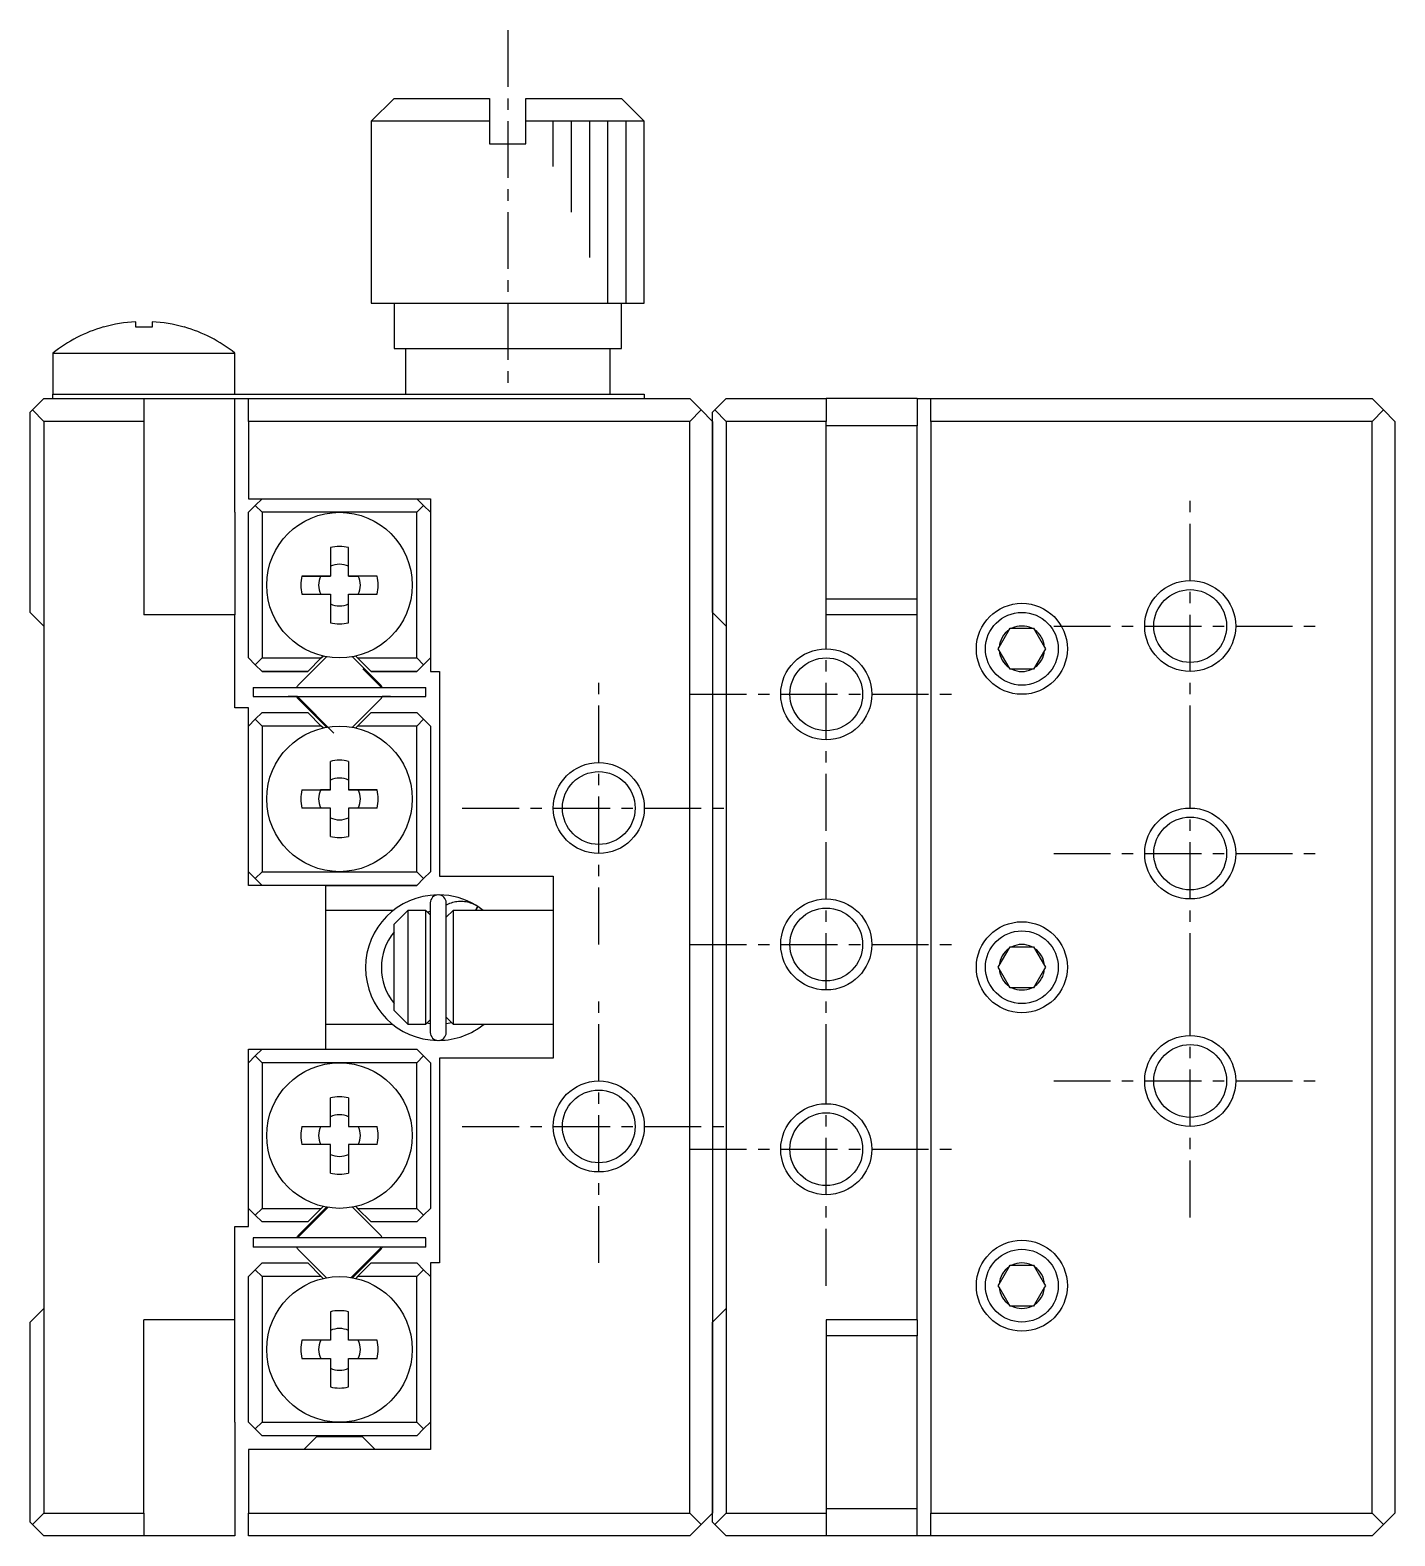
# Model space of a CAD drawing. Extents: x 10 to 206, y 10 to 153.
# Drawn here: x 46.9 to 76.9, y 80.74 to 113.84 of the extents above; entities that cross this region are included whole.
import ezdxf

# ---------------------------------------------------------------- set-up
doc = ezdxf.new("R2010")
doc.units = 0
doc.linetypes.add('CENTER', pattern=[2, 1.25, -0.25, 0.25, -0.25])
doc.layers.get('0').update_dxf_attribs({"linetype": 'CONTINUOUS'})
doc.layers.add('CENTER', color=1, linetype='CENTER')

msp = doc.modelspace()

# ---------------------------------------------------------------- linework, layer by layer
at = {"color": 7, "linetype": 'CONTINUOUS'}
for p, q in [((54.899, 112.339), (54.399, 111.839)), ((54.899, 112.339), (56.999, 112.339)), ((56.999, 112.339), (56.999, 111.839)), ((57.799, 112.339), (59.899, 112.339)), ((57.799, 111.839), (57.799, 112.339)), ((60.399, 111.839), (59.899, 112.339)), ((56.999, 111.839), (54.399, 111.839)), ((54.399, 111.839), (54.399, 107.839)), ((56.999, 111.839), (56.999, 111.339)), ((60.399, 111.839), (57.799, 111.839)), ((57.799, 111.339), (57.799, 111.839)), ((60.399, 107.839), (60.399, 111.839)), ((56.999, 111.339), (57.799, 111.339)), ((54.399, 107.839), (57.399, 107.839)), ((54.899, 107.839), (54.899, 106.839)), ((57.399, 107.839), (60.399, 107.839)), ((59.899, 106.839), (59.899, 107.839)), ((48.512, 107.308), (48.51, 107.313)), ((49.219, 107.308), (49.219, 107.429)), ((49.579, 107.308), (49.219, 107.308)), ((49.579, 107.429), (49.579, 107.308)), ((50.287, 107.313), (50.285, 107.308)), ((47.399, 106.737), (51.399, 106.737)), ((47.399, 106.737), (47.399, 105.839)), ((51.399, 105.839), (51.399, 106.737)), ((54.899, 106.839), (57.399, 106.839)), ((55.149, 106.839), (55.149, 105.839)), ((57.399, 106.839), (59.899, 106.839)), ((59.649, 105.839), (59.649, 106.839)), ((46.949, 105.489), (47.199, 105.739)), ((47.199, 105.739), (49.399, 105.739)), ((47.399, 105.839), (49.399, 105.839)), ((47.399, 105.739), (47.399, 105.839)), ((47.399, 105.839), (49.399, 105.839)), ((49.399, 105.839), (50.199, 105.839)), ((49.399, 105.739), (51.699, 105.739)), ((49.399, 105.739), (49.399, 105.239)), ((50.199, 105.839), (58.399, 105.839)), ((51.399, 103.239), (51.399, 105.739)), ((51.699, 105.739), (61.399, 105.739)), ((51.699, 105.239), (51.699, 105.739)), ((58.399, 105.839), (60.399, 105.839)), ((60.399, 105.839), (60.399, 105.739)), ((61.649, 105.489), (61.399, 105.739)), ((61.949, 105.489), (62.199, 105.739)), ((62.199, 105.739), (64.399, 105.739)), ((64.399, 105.739), (64.399, 105.239)), ((66.399, 105.739), (64.399, 105.739)), ((66.399, 105.739), (66.399, 105.139)), ((66.399, 105.739), (66.699, 105.739)), ((66.699, 105.739), (76.399, 105.739)), ((66.699, 105.239), (66.699, 105.739)), ((76.649, 105.489), (76.399, 105.739)), ((46.949, 105.489), (46.899, 105.439)), ((46.899, 101.039), (46.899, 105.439)), ((47.199, 105.239), (46.949, 105.489)), ((61.399, 105.239), (61.649, 105.489)), ((61.649, 105.489), (61.899, 105.239)), ((61.949, 105.489), (61.899, 105.439)), ((61.899, 101.039), (61.899, 105.439)), ((62.199, 105.239), (61.949, 105.489)), ((76.399, 105.239), (76.649, 105.489)), ((76.899, 105.239), (76.649, 105.489)), ((47.199, 105.239), (47.199, 100.739)), ((49.399, 105.239), (47.199, 105.239)), ((49.399, 105.239), (49.399, 100.989)), ((51.699, 105.239), (51.699, 103.539)), ((61.399, 105.239), (51.699, 105.239)), ((61.399, 81.239), (61.399, 105.239)), ((61.899, 105.239), (61.899, 81.239)), ((62.199, 105.239), (62.199, 100.739)), ((64.399, 105.239), (62.199, 105.239)), ((64.399, 100.989), (64.399, 105.239)), ((66.399, 105.139), (64.399, 105.139)), ((66.399, 101.339), (66.399, 105.139)), ((66.699, 105.239), (66.699, 81.239)), ((76.399, 105.239), (66.699, 105.239)), ((76.399, 81.239), (76.399, 105.239)), ((76.899, 105.239), (76.899, 81.239)), ((51.699, 103.539), (55.699, 103.539)), ((51.699, 103.239), (51.849, 103.389)), ((51.999, 103.539), (51.849, 103.389)), ((51.849, 103.389), (51.999, 103.239)), ((55.549, 103.389), (55.399, 103.539)), ((55.399, 103.239), (55.549, 103.389)), ((55.549, 103.389), (55.699, 103.239)), ((55.699, 103.539), (55.699, 99.739)), ((51.399, 103.239), (51.399, 100.989)), ((51.699, 100.039), (51.699, 103.239)), ((51.999, 103.239), (51.999, 100.039)), ((53.699, 103.239), (51.999, 103.239)), ((55.399, 103.239), (53.699, 103.239)), ((55.399, 100.039), (55.399, 103.239)), ((53.499, 102.465), (53.499, 101.839)), ((53.899, 101.839), (53.899, 102.465)), ((53.499, 101.839), (52.873, 101.839)), ((52.873, 101.839), (53.285, 101.839)), ((53.285, 101.839), (53.499, 101.839)), ((54.525, 101.839), (53.899, 101.839)), ((53.899, 101.839), (54.112, 101.839)), ((54.525, 101.839), (54.112, 101.839)), ((52.873, 101.439), (53.499, 101.439)), ((53.499, 101.439), (53.499, 100.813)), ((53.899, 100.813), (53.899, 101.439)), ((53.899, 101.439), (54.525, 101.439)), ((64.399, 101.339), (66.399, 101.339)), ((66.399, 100.989), (66.399, 101.339)), ((46.899, 101.039), (47.199, 100.739)), ((51.399, 100.989), (49.399, 100.989)), ((51.399, 98.939), (51.399, 100.989)), ((61.899, 101.039), (62.199, 100.739)), ((66.399, 100.989), (64.399, 100.989)), ((66.399, 85.489), (66.399, 100.989)), ((47.199, 100.739), (47.199, 85.739)), ((62.199, 100.739), (62.199, 85.739)), ((68.2, 100.275), (68.418, 100.653)), ((68.418, 100.653), (68.439, 100.689)), ((68.439, 100.689), (68.481, 100.689)), ((68.481, 100.689), (68.917, 100.689)), ((68.917, 100.689), (68.958, 100.689)), ((68.958, 100.689), (68.979, 100.653)), ((68.979, 100.653), (69.197, 100.275)), ((51.849, 99.889), (51.699, 100.039)), ((51.699, 100.039), (51.849, 99.889)), ((51.999, 100.039), (51.849, 99.889)), ((51.999, 100.039), (53.3, 100.039)), ((53.414, 100.065), (52.797, 99.448)), ((53.3, 100.039), (53, 99.739)), ((53, 99.739), (53.3, 100.039)), ((53.3, 100.039), (53.34, 100.08)), ((53.34, 100.08), (53.3, 100.039)), ((54.6, 99.448), (53.984, 100.065)), ((54.057, 100.08), (54.098, 100.039)), ((54.098, 100.039), (54.057, 100.08)), ((54.098, 100.039), (54.398, 99.739)), ((54.098, 100.039), (55.399, 100.039)), ((54.398, 99.739), (54.098, 100.039)), ((55.549, 99.889), (55.399, 100.039)), ((55.699, 100.039), (55.549, 99.889)), ((55.549, 99.889), (55.699, 100.039)), ((68.179, 100.239), (68.2, 100.275)), ((68.2, 100.203), (68.179, 100.239)), ((68.418, 99.825), (68.2, 100.203)), ((69.197, 100.203), (68.979, 99.825)), ((69.197, 100.275), (69.218, 100.239)), ((69.218, 100.239), (69.197, 100.203)), ((51.849, 99.889), (51.999, 99.739)), ((51.999, 99.739), (51.849, 99.889)), ((53, 99.739), (51.999, 99.739)), ((51.999, 99.739), (53, 99.739)), ((54.211, 99.802), (54.6, 99.413)), ((55.399, 99.739), (54.398, 99.739)), ((54.398, 99.739), (55.399, 99.739)), ((55.399, 99.739), (55.549, 99.889)), ((55.549, 99.889), (55.399, 99.739)), ((55.699, 99.739), (55.899, 99.739)), ((55.899, 99.739), (55.899, 95.239)), ((68.439, 99.789), (68.418, 99.825)), ((68.481, 99.789), (68.439, 99.789)), ((68.917, 99.789), (68.481, 99.789)), ((68.958, 99.789), (68.917, 99.789)), ((68.979, 99.825), (68.958, 99.789)), ((51.799, 99.389), (55.599, 99.389)), ((51.799, 99.389), (51.799, 99.189)), ((55.599, 99.189), (55.599, 99.389)), ((51.799, 99.189), (55.599, 99.189)), ((51.799, 99.189), (52.756, 99.189)), ((52.574, 99.189), (54.824, 99.189)), ((52.777, 99.189), (52.574, 99.189)), ((52.574, 99.189), (52.777, 99.189)), ((52.756, 99.189), (52.574, 99.189)), ((52.574, 99.189), (52.756, 99.189)), ((52.756, 99.189), (52.574, 99.189)), ((52.574, 99.189), (52.756, 99.189)), ((52.756, 99.189), (52.574, 99.189)), ((52.574, 99.189), (52.756, 99.189)), ((52.756, 99.189), (52.574, 99.189)), ((52.574, 99.189), (52.756, 99.189)), ((52.756, 99.189), (52.574, 99.189)), ((52.574, 99.189), (52.756, 99.189)), ((52.756, 99.189), (52.574, 99.189)), ((53.575, 98.387), (52.797, 99.165)), ((53.186, 98.776), (52.797, 99.165)), ((52.797, 99.13), (53.414, 98.513)), ((53.984, 98.513), (54.6, 99.13)), ((54.824, 99.189), (54.641, 99.189)), ((54.641, 99.189), (54.824, 99.189)), ((54.824, 99.189), (54.641, 99.189)), ((54.641, 99.189), (54.824, 99.189)), ((54.824, 99.189), (54.641, 99.189)), ((54.641, 99.189), (54.824, 99.189)), ((54.824, 99.189), (54.641, 99.189)), ((54.641, 99.189), (54.824, 99.189)), ((54.824, 99.189), (54.641, 99.189)), ((54.641, 99.189), (54.824, 99.189)), ((54.824, 99.189), (54.641, 99.189)), ((54.641, 99.189), (54.824, 99.189)), ((54.824, 99.189), (54.641, 99.189)), ((54.641, 99.189), (55.599, 99.189)), ((51.699, 98.939), (51.399, 98.939)), ((51.699, 95.039), (51.699, 98.939)), ((51.699, 98.539), (51.849, 98.689)), ((51.999, 98.839), (51.849, 98.689)), ((51.849, 98.689), (51.999, 98.539)), ((51.999, 98.839), (53, 98.839)), ((53.3, 98.539), (53, 98.839)), ((54.398, 98.839), (54.098, 98.539)), ((54.398, 98.839), (55.399, 98.839)), ((55.549, 98.689), (55.399, 98.839)), ((55.399, 98.539), (55.549, 98.689)), ((55.549, 98.689), (55.699, 98.539)), ((51.999, 98.539), (51.999, 95.339)), ((53.3, 98.539), (51.999, 98.539)), ((53.34, 98.498), (53.3, 98.539)), ((54.098, 98.539), (54.057, 98.498)), ((55.399, 98.539), (54.098, 98.539)), ((55.399, 95.339), (55.399, 98.539)), ((55.699, 98.539), (55.699, 95.339)), ((53.499, 97.139), (53.499, 97.765)), ((53.899, 97.765), (53.899, 97.139)), ((52.873, 97.139), (53.499, 97.139)), ((52.873, 97.139), (53.285, 97.139)), ((53.499, 97.139), (53.285, 97.139)), ((53.899, 97.139), (54.525, 97.139)), ((54.112, 97.139), (53.899, 97.139)), ((54.525, 97.139), (54.112, 97.139)), ((53.499, 96.739), (52.873, 96.739)), ((53.499, 96.113), (53.499, 96.739)), ((53.899, 96.739), (53.899, 96.113)), ((54.525, 96.739), (53.899, 96.739)), ((51.849, 95.189), (51.699, 95.339)), ((51.699, 95.339), (51.849, 95.189)), ((51.999, 95.339), (51.849, 95.189)), ((51.999, 95.339), (53.699, 95.339)), ((53.699, 95.339), (55.399, 95.339)), ((55.549, 95.189), (55.399, 95.339)), ((55.699, 95.339), (55.549, 95.189)), ((55.549, 95.189), (55.699, 95.339)), ((53.399, 95.039), (51.699, 95.039)), ((51.849, 95.189), (51.999, 95.039)), ((51.999, 95.039), (51.849, 95.189)), ((55.399, 95.039), (53.399, 95.039)), ((53.399, 95.039), (55.399, 95.039)), ((53.399, 91.439), (53.399, 95.039)), ((55.399, 95.039), (55.549, 95.189)), ((55.549, 95.189), (55.399, 95.039)), ((55.899, 95.239), (58.399, 95.239)), ((58.399, 95.239), (58.399, 91.239)), ((56.217, 94.667), (56.184, 94.659)), ((56.249, 94.674), (56.217, 94.667)), ((56.282, 94.679), (56.249, 94.674)), ((56.316, 94.683), (56.282, 94.679)), ((56.349, 94.685), (56.316, 94.683)), ((56.382, 94.685), (56.349, 94.685)), ((56.416, 94.683), (56.382, 94.685)), ((56.449, 94.68), (56.416, 94.683)), ((56.482, 94.675), (56.449, 94.68)), ((56.515, 94.669), (56.482, 94.675)), ((56.547, 94.661), (56.515, 94.669)), ((54.885, 94.489), (53.399, 94.489)), ((55.199, 94.489), (54.899, 94.189)), ((55.199, 94.489), (55.199, 91.989)), ((55.599, 94.489), (55.199, 94.489)), ((55.599, 91.989), (55.599, 94.489)), ((55.696, 94.392), (55.599, 94.489)), ((55.631, 94.457), (55.696, 94.468)), ((55.696, 94.392), (55.631, 94.457)), ((55.696, 94.655), (55.696, 91.805)), ((56.046, 91.805), (56.046, 94.655)), ((56.06, 94.61), (56.046, 94.602)), ((56.199, 94.489), (56.046, 94.336)), ((56.09, 94.624), (56.06, 94.61)), ((56.121, 94.637), (56.09, 94.624)), ((56.152, 94.649), (56.121, 94.637)), ((56.184, 94.659), (56.152, 94.649)), ((56.199, 94.489), (56.199, 91.989)), ((58.399, 94.489), (56.199, 94.489)), ((56.58, 94.651), (56.547, 94.661)), ((56.611, 94.64), (56.58, 94.651)), ((56.642, 94.627), (56.611, 94.64)), ((56.672, 94.612), (56.642, 94.627)), ((56.702, 94.597), (56.672, 94.612)), ((56.691, 94.497), (56.686, 94.489)), ((56.695, 94.506), (56.691, 94.497)), ((56.737, 94.574), (56.694, 94.601)), ((56.7, 94.514), (56.695, 94.506)), ((56.737, 94.574), (56.697, 94.489)), ((56.704, 94.521), (56.7, 94.514)), ((56.729, 94.58), (56.702, 94.597)), ((56.708, 94.528), (56.704, 94.521)), ((56.711, 94.535), (56.708, 94.528)), ((56.715, 94.542), (56.711, 94.535)), ((56.718, 94.548), (56.715, 94.542)), ((56.721, 94.553), (56.718, 94.548)), ((56.723, 94.559), (56.721, 94.553)), ((56.725, 94.563), (56.723, 94.559)), ((56.727, 94.567), (56.725, 94.563)), ((56.728, 94.57), (56.727, 94.567)), ((56.729, 94.575), (56.728, 94.572)), ((56.728, 94.572), (56.728, 94.57)), ((56.729, 94.58), (56.729, 94.58)), ((56.729, 94.58), (56.729, 94.579)), ((56.729, 94.579), (56.729, 94.578)), ((56.729, 94.578), (56.729, 94.576)), ((56.729, 94.576), (56.729, 94.575)), ((56.733, 94.574), (56.737, 94.574)), ((56.857, 94.489), (56.737, 94.574)), ((54.899, 92.289), (54.899, 94.189)), ((68.418, 93.653), (68.439, 93.689)), ((68.439, 93.689), (68.481, 93.689)), ((68.481, 93.689), (68.917, 93.689)), ((68.917, 93.689), (68.958, 93.689)), ((68.958, 93.689), (68.979, 93.653)), ((68.2, 93.275), (68.418, 93.653)), ((68.979, 93.653), (69.197, 93.275)), ((68.179, 93.239), (68.2, 93.275)), ((68.2, 93.203), (68.179, 93.239)), ((68.418, 92.825), (68.2, 93.203)), ((69.197, 93.203), (68.979, 92.825)), ((69.197, 93.275), (69.218, 93.239)), ((69.218, 93.239), (69.197, 93.203)), ((68.439, 92.789), (68.418, 92.825)), ((68.481, 92.789), (68.439, 92.789)), ((68.917, 92.789), (68.481, 92.789)), ((68.958, 92.789), (68.917, 92.789)), ((68.979, 92.825), (68.958, 92.789)), ((54.899, 92.289), (55.199, 91.989)), ((55.599, 91.989), (55.696, 92.086)), ((55.616, 92.006), (55.696, 92.086)), ((56.046, 92.142), (56.199, 91.989)), ((53.399, 91.989), (54.862, 91.989)), ((55.199, 91.989), (55.599, 91.989)), ((55.696, 91.992), (55.616, 92.006)), ((56.171, 92.016), (56.046, 91.992)), ((56.199, 91.989), (58.399, 91.989)), ((56.686, 91.854), (56.688, 91.855)), ((56.688, 91.855), (56.689, 91.856)), ((56.689, 91.856), (56.692, 91.858)), ((56.692, 91.858), (56.694, 91.858)), ((56.694, 91.858), (56.695, 91.859)), ((56.695, 91.859), (56.697, 91.86)), ((56.697, 91.86), (56.729, 91.879)), ((56.728, 91.88), (56.737, 91.885)), ((56.728, 91.879), (56.728, 91.88)), ((56.729, 91.879), (56.728, 91.879)), ((56.728, 91.879), (56.728, 91.879)), ((51.699, 91.439), (53.399, 91.439)), ((51.699, 87.539), (51.699, 91.439)), ((51.999, 91.439), (51.849, 91.289)), ((53.399, 91.439), (55.399, 91.439)), ((55.549, 91.289), (55.399, 91.439)), ((51.699, 91.139), (51.849, 91.289)), ((51.849, 91.289), (51.999, 91.139)), ((51.999, 91.139), (51.999, 87.939)), ((53.699, 91.139), (51.999, 91.139)), ((55.399, 91.139), (53.699, 91.139)), ((55.399, 91.139), (55.549, 91.289)), ((55.399, 87.939), (55.399, 91.139)), ((55.549, 91.289), (55.699, 91.139)), ((55.699, 91.139), (55.699, 87.939)), ((55.899, 91.239), (55.899, 86.739)), ((58.399, 91.239), (55.899, 91.239)), ((53.499, 89.739), (53.499, 90.365)), ((53.899, 90.365), (53.899, 89.739)), ((52.873, 89.739), (53.499, 89.739)), ((53.899, 89.739), (54.525, 89.739)), ((53.499, 89.339), (52.873, 89.339)), ((53.499, 88.713), (53.499, 89.339)), ((54.525, 89.339), (53.899, 89.339)), ((53.899, 89.339), (53.899, 88.713)), ((51.849, 87.789), (51.699, 87.939)), ((51.999, 87.939), (51.849, 87.789)), ((51.849, 87.789), (51.999, 87.639)), ((51.999, 87.939), (53.3, 87.939)), ((53.414, 87.965), (52.797, 87.348)), ((52.797, 87.313), (53.444, 87.959)), ((53, 87.639), (53.3, 87.939)), ((53.3, 87.939), (53.34, 87.98)), ((54.6, 87.348), (53.984, 87.965)), ((54.057, 87.98), (54.098, 87.939)), ((54.098, 87.939), (55.399, 87.939)), ((54.098, 87.939), (54.398, 87.639)), ((55.549, 87.789), (55.399, 87.939)), ((55.399, 87.639), (55.549, 87.789)), ((55.699, 87.939), (55.549, 87.789)), ((51.399, 87.539), (51.699, 87.539)), ((51.399, 85.489), (51.399, 87.539)), ((53, 87.639), (51.999, 87.639)), ((55.399, 87.639), (54.398, 87.639)), ((51.799, 87.289), (51.799, 87.089)), ((55.599, 87.289), (51.799, 87.289)), ((55.599, 87.089), (51.799, 87.089)), ((54.6, 87.065), (54.211, 86.676)), ((55.599, 87.089), (55.599, 87.289)), ((51.999, 86.739), (51.849, 86.589)), ((51.999, 86.739), (53, 86.739)), ((52.797, 87.03), (53.414, 86.413)), ((53.3, 86.439), (53, 86.739)), ((53.984, 86.413), (54.6, 87.03)), ((54.398, 86.739), (54.098, 86.439)), ((54.398, 86.739), (55.399, 86.739)), ((55.549, 86.589), (55.399, 86.739)), ((55.699, 86.739), (55.699, 82.639)), ((55.899, 86.739), (55.699, 86.739)), ((51.699, 86.439), (51.849, 86.589)), ((51.699, 83.239), (51.699, 86.439)), ((51.849, 86.589), (51.999, 86.439)), ((51.999, 86.439), (51.999, 83.239)), ((53.3, 86.439), (51.999, 86.439)), ((53.34, 86.398), (53.3, 86.439)), ((54.211, 86.676), (53.954, 86.418)), ((54.098, 86.439), (54.057, 86.398)), ((55.399, 86.439), (54.098, 86.439)), ((55.399, 86.439), (55.549, 86.589)), ((55.399, 83.239), (55.399, 86.439)), ((55.549, 86.589), (55.699, 86.439)), ((68.2, 86.275), (68.418, 86.653)), ((68.418, 86.653), (68.439, 86.689)), ((68.439, 86.689), (68.481, 86.689)), ((68.481, 86.689), (68.917, 86.689)), ((68.917, 86.689), (68.958, 86.689)), ((68.958, 86.689), (68.979, 86.653)), ((68.979, 86.653), (69.197, 86.275)), ((68.179, 86.239), (68.2, 86.275)), ((68.2, 86.203), (68.179, 86.239)), ((68.418, 85.825), (68.2, 86.203)), ((69.197, 86.203), (68.979, 85.825)), ((69.197, 86.275), (69.218, 86.239)), ((69.218, 86.239), (69.197, 86.203)), ((47.199, 85.739), (46.899, 85.439)), ((47.199, 85.739), (47.199, 81.239)), ((62.199, 85.739), (61.899, 85.439)), ((62.199, 85.739), (62.199, 81.239)), ((68.439, 85.789), (68.418, 85.825)), ((68.481, 85.789), (68.439, 85.789)), ((68.917, 85.789), (68.481, 85.789)), ((68.958, 85.789), (68.917, 85.789)), ((68.979, 85.825), (68.958, 85.789)), ((46.899, 81.039), (46.899, 85.439)), ((51.399, 85.489), (49.399, 85.489)), ((49.399, 81.239), (49.399, 85.489)), ((51.399, 83.239), (51.399, 85.489)), ((53.499, 85.665), (53.499, 85.039)), ((53.899, 85.039), (53.899, 85.665)), ((61.899, 81.039), (61.899, 85.439)), ((66.399, 85.489), (64.399, 85.489)), ((64.399, 85.489), (64.399, 81.239)), ((66.399, 85.489), (66.399, 85.139)), ((66.399, 85.139), (64.399, 85.139)), ((66.399, 81.339), (66.399, 85.139)), ((53.499, 85.039), (52.873, 85.039)), ((54.525, 85.039), (53.899, 85.039)), ((52.873, 84.639), (53.499, 84.639)), ((53.499, 84.639), (53.499, 84.013)), ((53.899, 84.013), (53.899, 84.639)), ((53.899, 84.639), (54.525, 84.639)), ((51.399, 83.239), (51.399, 80.739)), ((51.849, 83.089), (51.699, 83.239)), ((51.999, 83.239), (51.849, 83.089)), ((51.849, 83.089), (51.999, 82.939)), ((51.999, 83.239), (53.699, 83.239)), ((53.699, 83.239), (55.399, 83.239)), ((55.549, 83.089), (55.399, 83.239)), ((55.399, 82.939), (55.549, 83.089)), ((55.699, 83.239), (55.549, 83.089)), ((55.399, 82.939), (51.999, 82.939)), ((53.199, 82.924), (52.914, 82.639)), ((53.199, 82.924), (54.199, 82.924)), ((54.483, 82.639), (54.199, 82.924)), ((51.699, 82.639), (51.699, 81.239)), ((55.699, 82.639), (51.699, 82.639)), ((46.949, 80.989), (47.199, 81.239)), ((47.199, 81.239), (49.399, 81.239)), ((49.399, 81.239), (49.399, 80.739)), ((51.699, 81.239), (61.399, 81.239)), ((51.699, 80.739), (51.699, 81.239)), ((61.649, 80.989), (61.399, 81.239)), ((61.899, 81.239), (61.649, 80.989)), ((61.949, 80.989), (62.199, 81.239)), ((62.199, 81.239), (64.399, 81.239)), ((64.399, 81.339), (66.399, 81.339)), ((64.399, 81.239), (64.399, 80.739)), ((66.399, 80.739), (66.399, 81.339)), ((66.699, 81.239), (76.399, 81.239)), ((66.699, 80.739), (66.699, 81.239)), ((76.649, 80.989), (76.399, 81.239)), ((76.899, 81.239), (76.649, 80.989)), ((46.949, 80.989), (46.899, 81.039)), ((47.199, 80.739), (46.949, 80.989)), ((61.399, 80.739), (61.649, 80.989)), ((61.899, 81.039), (61.949, 80.989)), ((62.199, 80.739), (61.949, 80.989)), ((76.399, 80.739), (76.649, 80.989)), ((49.399, 80.739), (47.199, 80.739)), ((51.399, 80.739), (49.399, 80.739)), ((61.399, 80.739), (51.699, 80.739)), ((64.399, 80.739), (62.199, 80.739)), ((66.399, 80.739), (64.399, 80.739)), ((66.699, 80.739), (66.399, 80.739)), ((76.399, 80.739), (66.699, 80.739))]:
    msp.add_line(p, q, dxfattribs=at)
at = {"color": 3, "linetype": 'CONTINUOUS'}
for p, q in [((58.399, 110.839), (58.399, 111.839)), ((58.799, 109.839), (58.799, 111.839)), ((59.199, 108.839), (59.199, 111.839)), ((59.599, 107.839), (59.599, 111.839)), ((59.999, 107.839), (59.999, 111.839))]:
    msp.add_line(p, q, dxfattribs=at)
at = {"color": 7, "linetype": 'CONTINUOUS'}
for centre, radius in [((53.699, 101.639), 1.6), ((72.399, 100.739), 0.8), ((68.699, 100.239), 0.8), ((64.399, 99.239), 0.8), ((53.699, 96.939), 1.6), ((59.399, 96.739), 0.8), ((72.399, 95.739), 0.8), ((64.399, 93.739), 0.8), ((68.699, 93.239), 0.8), ((72.399, 90.739), 0.8), ((53.699, 89.539), 1.6), ((59.399, 89.739), 0.8), ((64.399, 89.239), 0.8), ((68.699, 86.239), 0.8), ((53.699, 84.839), 1.6)]:
    msp.add_circle(centre, radius, dxfattribs=at)
at = {"color": 3, "linetype": 'CONTINUOUS'}
for centre in [(72.399, 100.739), (68.699, 100.239), (64.399, 99.239), (59.399, 96.739), (72.399, 95.739), (64.399, 93.739), (68.699, 93.239), (72.399, 90.739), (59.399, 89.739), (64.399, 89.239), (68.699, 86.239)]:
    msp.add_circle(centre, 1, dxfattribs=at)
at = {"color": 7, "linetype": 'CONTINUOUS'}
for centre, radius, start, end in [((49.399, 104.239), 3.2, 106.1225, 128.6822), ((49.399, 104.239), 3.195, 93.2297, 106.1067), ((49.399, 104.239), 3.195, 73.8933, 86.7703), ((49.399, 104.239), 3.2, 51.3178, 73.8775), ((53.699, 101.639), 0.85, 76.391, 103.609), ((53.699, 101.639), 0.459, 64.1861, 115.8139), ((53.699, 101.639), 0.85, 166.391, 193.609), ((53.699, 101.639), 0.459, 154.1861, 205.8139), ((53.699, 101.639), 0.459, 334.1861, 25.8139), ((53.699, 101.639), 0.85, 346.391, 13.609), ((53.699, 101.639), 0.459, 244.1861, 295.8139), ((53.699, 101.639), 0.85, 256.391, 283.609), ((68.699, 100.239), 0.5, 124.1581, 175.8419), ((68.699, 100.239), 0.5, 64.1581, 115.8419), ((68.699, 100.239), 0.5, 4.1581, 55.8419), ((68.699, 100.239), 0.5, 184.1581, 235.8419), ((68.699, 100.239), 0.5, 304.1581, 355.8419), ((68.699, 100.239), 0.5, 244.1581, 295.8419), ((52.939, 99.307), 0.2, 135, 155.6939), ((54.459, 99.307), 0.2, 24.3061, 45), ((54.459, 99.271), 0.2, 36.0427, 45), ((52.939, 99.271), 0.2, 204.3061, 225), ((52.939, 99.307), 0.2, 216.0427, 225), ((54.459, 99.271), 0.2, 315, 335.6939), ((53.699, 96.939), 0.85, 76.391, 103.609), ((53.699, 96.939), 0.459, 64.1861, 115.8139), ((53.699, 96.939), 0.85, 166.391, 193.609), ((53.699, 96.939), 0.459, 154.1861, 205.8139), ((53.699, 96.939), 0.459, 334.1861, 25.8139), ((53.699, 96.939), 0.85, 346.391, 13.609), ((53.699, 96.939), 0.459, 244.1861, 295.8139), ((53.699, 96.939), 0.85, 256.391, 283.609), ((55.871, 93.23), 1.599, 90.6985, 269.3332), ((55.871, 94.655), 0.175, 0, 180), ((55.869, 93.225), 1.605, 59.0492, 89.2719), ((55.87, 93.23), 1.25, 141.0171, 218.9724), ((68.699, 93.239), 0.5, 64.1581, 115.8419), ((68.699, 93.239), 0.5, 124.1581, 175.8419), ((68.699, 93.239), 0.5, 4.1581, 55.8419), ((68.699, 93.239), 0.5, 184.1581, 235.8419), ((68.699, 93.239), 0.5, 304.1581, 355.8419), ((68.699, 93.239), 0.5, 244.1581, 295.8419), ((55.871, 91.805), 0.175, 180, 0), ((55.872, 93.223), 1.592, 270.6206, 309.1888), ((53.699, 89.539), 0.85, 76.391, 103.609), ((53.699, 89.539), 0.85, 166.391, 193.609), ((53.699, 89.539), 0.459, 154.1861, 205.8139), ((53.699, 89.539), 0.459, 64.1861, 115.8139), ((53.699, 89.539), 0.459, 334.1861, 25.8139), ((53.699, 89.539), 0.85, 346.391, 13.609), ((53.699, 89.539), 0.459, 244.1861, 295.8139), ((53.699, 89.539), 0.85, 256.391, 283.609), ((52.939, 87.207), 0.2, 135, 155.6939), ((52.939, 87.171), 0.2, 204.3061, 225), ((52.939, 87.171), 0.2, 135, 143.9573), ((54.459, 87.207), 0.2, 24.3061, 45), ((54.459, 87.171), 0.2, 315, 335.6939), ((54.459, 87.207), 0.2, 315, 323.9573), ((68.699, 86.239), 0.5, 64.1581, 115.8419), ((68.699, 86.239), 0.5, 124.1581, 175.8419), ((68.699, 86.239), 0.5, 4.1581, 55.8419), ((68.699, 86.239), 0.5, 184.1581, 235.8419), ((68.699, 86.239), 0.5, 304.1581, 355.8419), ((68.699, 86.239), 0.5, 244.1581, 295.8419), ((53.699, 84.839), 0.85, 76.391, 103.609), ((53.699, 84.839), 0.459, 64.1861, 115.8139), ((53.699, 84.839), 0.85, 166.391, 193.609), ((53.699, 84.839), 0.459, 154.1861, 205.8139), ((53.699, 84.839), 0.459, 334.1861, 25.8139), ((53.699, 84.839), 0.85, 346.391, 13.609), ((53.699, 84.839), 0.459, 244.1861, 295.8139), ((53.699, 84.839), 0.85, 256.391, 283.609)]:
    msp.add_arc(centre, radius, start, end, dxfattribs=at)
at = {"layer": 'CENTER', "color": 1, "linetype": 'CENTER'}
for p, q in [((57.399, 113.839), (57.399, 105.839)), ((72.399, 97.739), (72.399, 103.739)), ((64.399, 96.239), (64.399, 102.239)), ((69.399, 100.739), (75.399, 100.739)), ((59.399, 93.739), (59.399, 99.739)), ((61.399, 99.239), (67.399, 99.239)), ((72.399, 92.739), (72.399, 98.739)), ((56.399, 96.739), (62.399, 96.739)), ((64.399, 90.739), (64.399, 96.739)), ((69.399, 95.739), (75.399, 95.739)), ((61.399, 93.739), (67.399, 93.739)), ((72.399, 87.739), (72.399, 93.739)), ((59.399, 86.739), (59.399, 92.739)), ((64.399, 86.239), (64.399, 92.239)), ((69.399, 90.739), (75.399, 90.739)), ((56.399, 89.739), (62.399, 89.739)), ((61.399, 89.239), (67.399, 89.239))]:
    msp.add_line(p, q, dxfattribs=at)

doc.saveas('drawing.dxf')
